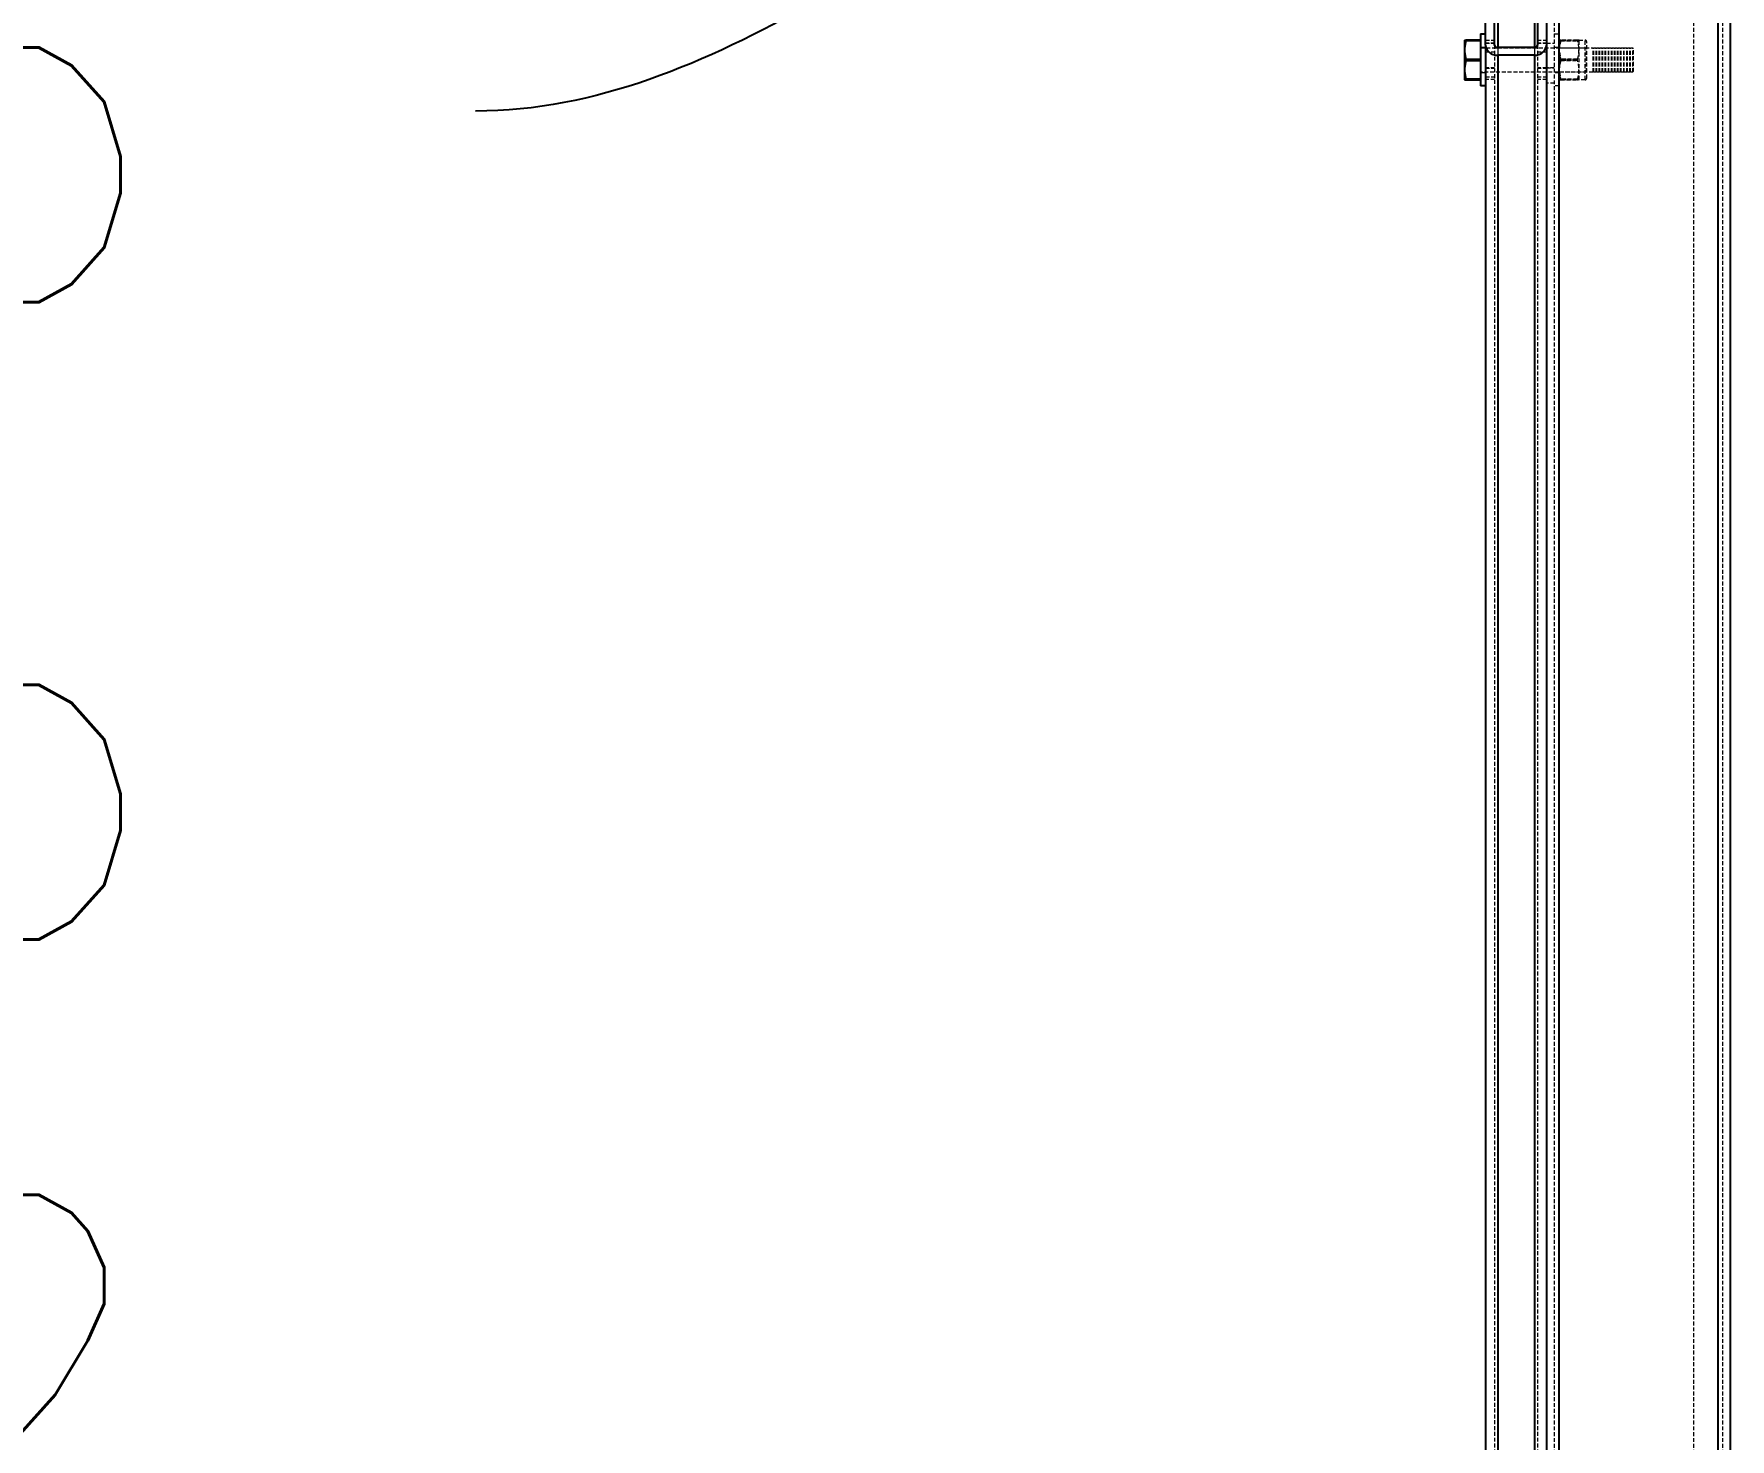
# Model space of a CAD drawing. Header units: millimetres. Extents: x -116399 to 112199, y -90759 to -31335.
# Drawn here: x -33124 to -32570, y -40587 to -40128 of the extents above; entities that cross this region are included whole.
import ezdxf
from ezdxf import colors
from ezdxf.entities.mleader import LeaderData, LeaderLine
from ezdxf.math import Vec2, Vec3

# ---------------------------------------------------------------- set-up
doc = ezdxf.new("R2010")
doc.units = ezdxf.units.MM
doc.linetypes.add('HIDDEN', pattern=[1.905, 1.27, -0.635])
doc.styles.add('Annotative', font='simplex.shx', dxfattribs={"height": 2.5})

msp = doc.modelspace()

# ---------------------------------------------------------------- linework, layer by layer
at = {"color": 7, "linetype": 'HIDDEN', "lineweight": 18}
for p, q in [((-32627.065, -39984.923), (-32627.065, -43399.923)), ((-32625.565, -39984.923), (-32625.565, -43399.923)), ((-32625.565, -39984.923), (-32625.565, -43399.923)), ((-32625.565, -39984.923), (-32625.565, -43399.923)), ((-32581.565, -39984.923), (-32581.565, -43399.923)), ((-32573.565, -39984.923), (-32573.565, -43399.923)), ((-32573.565, -39984.923), (-32573.565, -43399.923)), ((-32573.565, -39984.923), (-32573.565, -43399.923)), ((-32573.565, -39984.923), (-32573.565, -43399.923)), ((-32573.565, -39984.923), (-32573.565, -43399.923)), ((-32573.565, -39984.923), (-32573.565, -43399.923)), ((-32573.565, -39984.923), (-32573.565, -43399.923)), ((-32572.065, -39984.923), (-32572.065, -43399.923)), ((-32645.565, -40093.993), (-32645.565, -41945.497)), ((-32645.565, -40094.008), (-32645.565, -41942.81)), ((-32633.565, -40093.993), (-32633.565, -41945.497)), ((-32633.565, -40094.008), (-32633.565, -41942.81)), ((-32645.565, -40096.456), (-32645.565, -41945.259)), ((-32633.565, -40096.456), (-32633.565, -41945.259)), ((-32627.065, -40127.87), (-32625.465, -40127.87)), ((-32625.465, -40127.868), (-32625.465, -40127.87)), ((-32625.465, -40127.87), (-32625.465, -40144.87)), ((-32655.965, -40129.873), (-32656.465, -40129.87)), ((-32655.965, -40130.05), (-32656.465, -40132.536)), ((-32656.465, -40132.547), (-32655.965, -40130.058)), ((-32656.465, -40132.549), (-32655.965, -40130.061)), ((-32655.965, -40129.871), (-32651.165, -40129.871)), ((-32655.965, -40129.873), (-32651.165, -40129.873)), ((-32655.965, -40130.05), (-32651.165, -40130.05)), ((-32651.165, -40130.058), (-32655.965, -40130.058)), ((-32651.165, -40130.061), (-32655.965, -40130.061)), ((-32651.165, -40132.168), (-32649.565, -40132.168)), ((-32651.165, -40132.17), (-32649.565, -40132.17)), ((-32651.165, -40132.368), (-32614.365, -40132.368)), ((-32651.165, -40132.37), (-32614.365, -40132.37)), ((-32649.565, -40129.923), (-32646.565, -40129.923)), ((-32646.565, -40130.842), (-32649.565, -40130.842)), ((-32649.565, -40130.845), (-32646.565, -40130.845)), ((-32646.565, -40131.511), (-32646.565, -41983.015)), ((-32645.565, -40132.327), (-32645.565, -41983.831)), ((-32645.565, -40132.327), (-32645.565, -41947.944)), ((-32645.565, -40132.37), (-32645.565, -41981.173)), ((-32645.565, -40132.37), (-32633.565, -40132.37)), ((-32633.565, -40132.327), (-32633.565, -41983.831)), ((-32633.565, -40132.327), (-32633.565, -41947.944)), ((-32633.565, -40132.37), (-32633.565, -41981.173)), ((-32632.565, -40129.923), (-32629.565, -40129.923)), ((-32629.565, -40130.842), (-32632.565, -40130.842)), ((-32632.565, -40130.845), (-32629.565, -40130.845)), ((-32632.565, -40131.511), (-32632.565, -41983.015)), ((-32629.565, -40130.923), (-32627.065, -40130.923)), ((-32629.565, -40130.923), (-32627.065, -40130.923)), ((-32627.065, -40132.168), (-32625.465, -40132.168)), ((-32627.065, -40132.17), (-32625.465, -40132.17)), ((-32625.465, -40129.878), (-32625.459, -40129.868)), ((-32625.465, -40129.881), (-32625.459, -40129.87)), ((-32625.465, -40132.368), (-32616.565, -40132.368)), ((-32625.465, -40132.37), (-32616.565, -40132.37)), ((-32625.387, -40132.402), (-32624.946, -40130.078)), ((-32619.485, -40129.864), (-32624.946, -40129.864)), ((-32624.946, -40130.072), (-32624.946, -40129.866)), ((-32619.485, -40129.866), (-32624.946, -40129.866)), ((-32624.946, -40129.871), (-32619.485, -40129.871)), ((-32624.946, -40129.873), (-32624.946, -40130.08)), ((-32624.946, -40129.873), (-32619.485, -40129.873)), ((-32624.946, -40130.07), (-32619.485, -40130.07)), ((-32624.946, -40130.072), (-32619.485, -40130.072)), ((-32619.485, -40130.078), (-32624.946, -40130.078)), ((-32619.485, -40130.08), (-32624.946, -40130.08)), ((-32619.485, -40129.864), (-32618.972, -40129.868)), ((-32619.485, -40130.072), (-32619.485, -40129.866)), ((-32618.971, -40129.868), (-32618.965, -40129.878)), ((-32618.971, -40129.87), (-32618.965, -40129.881)), ((-32618.965, -40129.881), (-32618.965, -40129.878)), ((-32618.965, -40129.878), (-32616.965, -40129.878)), ((-32618.965, -40142.859), (-32618.965, -40129.881)), ((-32618.965, -40129.881), (-32616.965, -40129.881)), ((-32616.965, -40142.857), (-32616.965, -40129.878)), ((-32616.965, -40142.859), (-32616.965, -40129.881)), ((-32616.565, -40132.368), (-32616.465, -40132.268)), ((-32616.565, -40132.37), (-32616.465, -40132.27)), ((-32616.565, -40132.37), (-32616.565, -40132.368)), ((-32616.565, -40140.37), (-32616.565, -40132.37)), ((-32616.465, -40130.381), (-32616.465, -40130.378)), ((-32616.465, -40142.359), (-32616.465, -40130.381)), ((-32614.365, -40132.37), (-32614.365, -40132.368)), ((-32614.365, -40140.37), (-32614.365, -40132.37)), ((-32614.365, -40132.568), (-32614.165, -40132.568)), ((-32614.365, -40132.57), (-32614.165, -40132.57)), ((-32614.165, -40132.37), (-32614.165, -40132.368)), ((-32614.165, -40132.368), (-32613.365, -40132.368)), ((-32614.165, -40140.37), (-32614.165, -40132.37)), ((-32614.165, -40132.37), (-32613.365, -40132.37)), ((-32613.365, -40132.37), (-32613.365, -40132.368)), ((-32613.365, -40140.37), (-32613.365, -40132.37)), ((-32613.365, -40132.568), (-32613.165, -40132.568)), ((-32613.365, -40132.57), (-32613.165, -40132.57)), ((-32613.165, -40132.37), (-32613.165, -40132.368)), ((-32613.165, -40132.368), (-32612.365, -40132.368)), ((-32613.165, -40140.37), (-32613.165, -40132.37)), ((-32613.165, -40132.37), (-32612.365, -40132.37)), ((-32612.365, -40132.37), (-32612.365, -40132.368)), ((-32612.365, -40140.37), (-32612.365, -40132.37)), ((-32612.365, -40132.568), (-32612.165, -40132.568)), ((-32612.365, -40132.57), (-32612.165, -40132.57)), ((-32612.165, -40132.37), (-32612.165, -40132.368)), ((-32612.165, -40132.368), (-32611.365, -40132.368)), ((-32612.165, -40140.37), (-32612.165, -40132.37)), ((-32612.165, -40132.37), (-32611.365, -40132.37)), ((-32611.365, -40132.37), (-32611.365, -40132.368)), ((-32611.365, -40140.37), (-32611.365, -40132.37)), ((-32611.365, -40132.568), (-32611.165, -40132.568)), ((-32611.365, -40132.57), (-32611.165, -40132.57)), ((-32611.165, -40132.37), (-32611.165, -40132.368)), ((-32611.165, -40132.368), (-32610.365, -40132.368)), ((-32611.165, -40140.37), (-32611.165, -40132.37)), ((-32611.165, -40132.37), (-32610.365, -40132.37)), ((-32610.365, -40132.37), (-32610.365, -40132.368)), ((-32610.365, -40140.37), (-32610.365, -40132.37)), ((-32610.365, -40132.568), (-32610.165, -40132.568)), ((-32610.365, -40132.57), (-32610.165, -40132.57)), ((-32610.165, -40132.37), (-32610.165, -40132.368)), ((-32610.165, -40132.368), (-32609.365, -40132.368)), ((-32610.165, -40140.37), (-32610.165, -40132.37)), ((-32610.165, -40132.37), (-32609.365, -40132.37)), ((-32609.365, -40132.37), (-32609.365, -40132.368)), ((-32609.365, -40140.37), (-32609.365, -40132.37)), ((-32609.365, -40132.568), (-32609.165, -40132.568)), ((-32609.365, -40132.57), (-32609.165, -40132.57)), ((-32609.165, -40132.37), (-32609.165, -40132.368)), ((-32609.165, -40132.368), (-32608.365, -40132.368)), ((-32609.165, -40140.37), (-32609.165, -40132.37)), ((-32609.165, -40132.37), (-32608.365, -40132.37)), ((-32608.365, -40132.37), (-32608.365, -40132.368)), ((-32608.365, -40140.37), (-32608.365, -40132.37)), ((-32608.365, -40132.568), (-32608.165, -40132.568)), ((-32608.365, -40132.57), (-32608.165, -40132.57)), ((-32608.165, -40132.37), (-32608.165, -40132.368)), ((-32608.165, -40132.368), (-32607.365, -40132.368)), ((-32608.165, -40140.37), (-32608.165, -40132.37)), ((-32608.165, -40132.37), (-32607.365, -40132.37)), ((-32607.365, -40132.37), (-32607.365, -40132.368)), ((-32607.365, -40140.37), (-32607.365, -40132.37)), ((-32607.365, -40132.568), (-32607.165, -40132.568)), ((-32607.365, -40132.57), (-32607.165, -40132.57)), ((-32607.165, -40132.37), (-32607.165, -40132.368)), ((-32607.165, -40132.368), (-32606.365, -40132.368)), ((-32607.165, -40140.37), (-32607.165, -40132.37)), ((-32607.165, -40132.37), (-32606.365, -40132.37)), ((-32606.365, -40132.37), (-32606.365, -40132.368)), ((-32606.365, -40140.37), (-32606.365, -40132.37)), ((-32606.365, -40132.568), (-32606.165, -40132.568)), ((-32606.365, -40132.57), (-32606.165, -40132.57)), ((-32606.165, -40132.37), (-32606.165, -40132.368)), ((-32606.165, -40132.368), (-32605.365, -40132.368)), ((-32606.165, -40140.37), (-32606.165, -40132.37)), ((-32606.165, -40132.37), (-32605.365, -40132.37)), ((-32605.365, -40132.37), (-32605.365, -40132.368)), ((-32605.365, -40140.37), (-32605.365, -40132.37)), ((-32605.365, -40132.568), (-32605.165, -40132.568)), ((-32605.365, -40132.57), (-32605.165, -40132.57)), ((-32605.165, -40132.37), (-32605.165, -40132.368)), ((-32605.165, -40132.368), (-32604.365, -40132.368)), ((-32605.165, -40140.37), (-32605.165, -40132.37)), ((-32605.165, -40132.37), (-32604.365, -40132.37)), ((-32604.365, -40132.37), (-32604.365, -40132.368)), ((-32604.365, -40140.37), (-32604.365, -40132.37)), ((-32604.365, -40132.568), (-32604.165, -40132.568)), ((-32604.365, -40132.57), (-32604.165, -40132.57)), ((-32604.165, -40132.37), (-32604.165, -40132.368)), ((-32604.165, -40132.368), (-32603.365, -40132.368)), ((-32604.165, -40140.37), (-32604.165, -40132.37)), ((-32604.165, -40132.37), (-32603.365, -40132.37)), ((-32603.365, -40132.37), (-32603.365, -40132.368)), ((-32603.365, -40140.37), (-32603.365, -40132.37)), ((-32603.365, -40132.568), (-32603.165, -40132.568)), ((-32603.365, -40132.57), (-32603.165, -40132.57)), ((-32603.165, -40132.37), (-32603.165, -40132.368)), ((-32603.165, -40132.368), (-32602.365, -40132.368)), ((-32603.165, -40140.37), (-32603.165, -40132.37)), ((-32603.165, -40132.37), (-32602.365, -40132.37)), ((-32602.365, -40132.37), (-32602.365, -40132.368)), ((-32602.365, -40140.37), (-32602.365, -40132.37)), ((-32602.365, -40132.568), (-32602.165, -40132.568)), ((-32602.365, -40132.57), (-32602.165, -40132.57)), ((-32602.165, -40132.37), (-32602.165, -40132.368)), ((-32602.165, -40132.368), (-32601.365, -40132.368)), ((-32602.165, -40140.37), (-32602.165, -40132.37)), ((-32602.165, -40132.37), (-32601.365, -40132.37)), ((-32601.365, -40132.37), (-32601.365, -40132.368)), ((-32601.365, -40140.37), (-32601.365, -40132.37)), ((-32601.365, -40132.568), (-32601.165, -40132.568)), ((-32601.365, -40132.57), (-32601.165, -40132.57)), ((-32601.165, -40132.57), (-32601.165, -40132.568)), ((-32601.165, -40140.17), (-32601.165, -40132.57)), ((-32656.465, -40133.688), (-32655.965, -40136.173)), ((-32655.965, -40136.188), (-32656.465, -40133.7)), ((-32655.965, -40136.191), (-32656.465, -40133.702)), ((-32655.965, -40136.547), (-32656.465, -40139.035)), ((-32656.465, -40139.047), (-32655.965, -40136.562)), ((-32656.465, -40139.05), (-32655.965, -40136.564)), ((-32651.165, -40136.173), (-32655.965, -40136.173)), ((-32655.965, -40136.188), (-32651.165, -40136.188)), ((-32655.965, -40136.191), (-32651.165, -40136.191)), ((-32655.965, -40136.547), (-32651.165, -40136.547)), ((-32651.165, -40136.562), (-32655.965, -40136.562)), ((-32651.165, -40136.564), (-32655.965, -40136.564)), ((-32649.565, -40133.731), (-32646.565, -40133.731)), ((-32649.565, -40133.738), (-32646.565, -40133.738)), ((-32646.565, -40139.001), (-32649.565, -40139.001)), ((-32649.565, -40139.004), (-32646.565, -40139.004)), ((-32645.565, -40134.818), (-32645.565, -41983.621)), ((-32645.565, -40134.818), (-32633.565, -40134.818)), ((-32633.565, -40134.818), (-32633.565, -41983.621)), ((-32632.565, -40133.731), (-32629.565, -40133.731)), ((-32632.565, -40133.738), (-32629.565, -40133.738)), ((-32629.565, -40139.001), (-32632.565, -40139.001)), ((-32632.565, -40139.004), (-32629.565, -40139.004)), ((-32627.065, -40138.923), (-32629.565, -40138.923)), ((-32629.565, -40138.923), (-32627.065, -40138.923)), ((-32625.388, -40133.829), (-32624.946, -40136.153)), ((-32625.387, -40138.904), (-32624.946, -40136.582)), ((-32619.485, -40136.153), (-32624.946, -40136.153)), ((-32624.946, -40136.569), (-32624.946, -40136.155)), ((-32619.485, -40136.155), (-32624.946, -40136.155)), ((-32624.946, -40136.169), (-32619.485, -40136.169)), ((-32624.946, -40136.171), (-32624.946, -40136.584)), ((-32624.946, -40136.171), (-32619.485, -40136.171)), ((-32624.946, -40136.567), (-32619.485, -40136.567)), ((-32624.946, -40136.569), (-32619.485, -40136.569)), ((-32619.485, -40136.582), (-32624.946, -40136.582)), ((-32619.485, -40136.584), (-32624.946, -40136.584)), ((-32619.485, -40136.569), (-32619.485, -40136.155)), ((-32656.465, -40140.188), (-32655.965, -40142.677)), ((-32655.965, -40142.685), (-32656.465, -40140.199)), ((-32655.965, -40142.687), (-32656.465, -40140.202)), ((-32655.965, -40142.864), (-32656.465, -40142.867)), ((-32651.165, -40142.677), (-32655.965, -40142.677)), ((-32655.965, -40142.685), (-32651.165, -40142.685)), ((-32655.965, -40142.687), (-32651.165, -40142.687)), ((-32655.965, -40142.864), (-32651.165, -40142.864)), ((-32651.165, -40142.871), (-32655.965, -40142.871)), ((-32614.365, -40140.368), (-32651.165, -40140.368)), ((-32614.365, -40140.37), (-32651.165, -40140.37)), ((-32649.565, -40140.568), (-32651.165, -40140.568)), ((-32649.565, -40140.57), (-32651.165, -40140.57)), ((-32649.565, -40141.893), (-32646.565, -40141.893)), ((-32649.565, -40141.894), (-32646.565, -40141.894)), ((-32646.565, -40142.812), (-32649.565, -40142.812)), ((-32646.565, -40142.816), (-32649.565, -40142.816)), ((-32632.565, -40141.893), (-32629.565, -40141.893)), ((-32632.565, -40141.894), (-32629.565, -40141.894)), ((-32629.565, -40142.812), (-32632.565, -40142.812)), ((-32629.565, -40142.816), (-32632.565, -40142.816)), ((-32627.065, -40143.923), (-32629.565, -40143.923)), ((-32625.465, -40140.568), (-32627.065, -40140.568)), ((-32625.465, -40140.57), (-32627.065, -40140.57)), ((-32616.565, -40140.368), (-32625.465, -40140.368)), ((-32616.565, -40140.37), (-32625.465, -40140.37)), ((-32625.459, -40142.868), (-32625.465, -40142.857)), ((-32625.459, -40142.87), (-32625.465, -40142.859)), ((-32624.946, -40142.864), (-32625.459, -40142.868)), ((-32625.388, -40140.331), (-32624.946, -40142.657)), ((-32619.485, -40142.657), (-32624.946, -40142.657)), ((-32624.946, -40142.866), (-32624.946, -40142.659)), ((-32619.485, -40142.659), (-32624.946, -40142.659)), ((-32624.946, -40142.665), (-32619.485, -40142.665)), ((-32624.946, -40142.667), (-32624.946, -40142.873)), ((-32624.946, -40142.667), (-32619.485, -40142.667)), ((-32624.946, -40142.864), (-32619.485, -40142.864)), ((-32624.946, -40142.866), (-32619.485, -40142.866)), ((-32619.485, -40142.871), (-32624.946, -40142.871)), ((-32619.485, -40142.873), (-32624.946, -40142.873)), ((-32619.485, -40142.866), (-32619.485, -40142.659)), ((-32619.485, -40142.871), (-32619.332, -40142.87)), ((-32619.485, -40142.873), (-32619.332, -40142.872)), ((-32618.965, -40142.857), (-32618.971, -40142.868)), ((-32618.965, -40142.859), (-32618.971, -40142.87)), ((-32616.965, -40142.857), (-32618.965, -40142.857)), ((-32616.965, -40142.859), (-32618.965, -40142.859)), ((-32616.465, -40140.468), (-32616.565, -40140.368)), ((-32616.465, -40140.47), (-32616.565, -40140.37)), ((-32614.165, -40140.168), (-32614.365, -40140.168)), ((-32614.165, -40140.17), (-32614.365, -40140.17)), ((-32613.365, -40140.368), (-32614.165, -40140.368)), ((-32613.365, -40140.37), (-32614.165, -40140.37)), ((-32613.165, -40140.168), (-32613.365, -40140.168)), ((-32613.165, -40140.17), (-32613.365, -40140.17)), ((-32612.365, -40140.368), (-32613.165, -40140.368)), ((-32612.365, -40140.37), (-32613.165, -40140.37)), ((-32612.165, -40140.168), (-32612.365, -40140.168)), ((-32612.165, -40140.17), (-32612.365, -40140.17)), ((-32611.365, -40140.368), (-32612.165, -40140.368)), ((-32611.365, -40140.37), (-32612.165, -40140.37)), ((-32611.165, -40140.168), (-32611.365, -40140.168)), ((-32611.165, -40140.17), (-32611.365, -40140.17)), ((-32610.365, -40140.368), (-32611.165, -40140.368)), ((-32610.365, -40140.37), (-32611.165, -40140.37)), ((-32610.165, -40140.168), (-32610.365, -40140.168)), ((-32610.165, -40140.17), (-32610.365, -40140.17)), ((-32609.365, -40140.368), (-32610.165, -40140.368)), ((-32609.365, -40140.37), (-32610.165, -40140.37)), ((-32609.165, -40140.168), (-32609.365, -40140.168)), ((-32609.165, -40140.17), (-32609.365, -40140.17)), ((-32608.365, -40140.368), (-32609.165, -40140.368)), ((-32608.365, -40140.37), (-32609.165, -40140.37)), ((-32608.165, -40140.168), (-32608.365, -40140.168)), ((-32608.165, -40140.17), (-32608.365, -40140.17)), ((-32607.365, -40140.368), (-32608.165, -40140.368)), ((-32607.365, -40140.37), (-32608.165, -40140.37)), ((-32607.165, -40140.168), (-32607.365, -40140.168)), ((-32607.165, -40140.17), (-32607.365, -40140.17)), ((-32606.365, -40140.368), (-32607.165, -40140.368)), ((-32606.365, -40140.37), (-32607.165, -40140.37)), ((-32606.165, -40140.168), (-32606.365, -40140.168)), ((-32606.165, -40140.17), (-32606.365, -40140.17)), ((-32605.365, -40140.368), (-32606.165, -40140.368)), ((-32605.365, -40140.37), (-32606.165, -40140.37)), ((-32605.165, -40140.168), (-32605.365, -40140.168)), ((-32605.165, -40140.17), (-32605.365, -40140.17)), ((-32604.365, -40140.368), (-32605.165, -40140.368)), ((-32604.365, -40140.37), (-32605.165, -40140.37)), ((-32604.165, -40140.168), (-32604.365, -40140.168)), ((-32604.165, -40140.17), (-32604.365, -40140.17)), ((-32603.365, -40140.368), (-32604.165, -40140.368)), ((-32603.365, -40140.37), (-32604.165, -40140.37)), ((-32603.165, -40140.168), (-32603.365, -40140.168)), ((-32603.165, -40140.17), (-32603.365, -40140.17)), ((-32602.365, -40140.368), (-32603.165, -40140.368)), ((-32602.365, -40140.37), (-32603.165, -40140.37)), ((-32602.165, -40140.168), (-32602.365, -40140.168)), ((-32602.165, -40140.17), (-32602.365, -40140.17)), ((-32601.365, -40140.368), (-32602.165, -40140.368)), ((-32601.365, -40140.37), (-32602.165, -40140.37)), ((-32601.165, -40140.168), (-32601.365, -40140.168)), ((-32601.165, -40140.17), (-32601.365, -40140.17)), ((-32649.565, -40144.868), (-32651.165, -40144.868)), ((-32625.465, -40144.868), (-32627.065, -40144.868)), ((-32625.465, -40144.87), (-32627.065, -40144.87))]:
    msp.add_line(p, q, dxfattribs=at)
at = {"color": 7, "linetype": 'Continuous', "lineweight": 25}
for p, q in [((-32625.565, -39984.923), (-32625.565, -43399.923)), ((-32573.565, -39984.923), (-32573.565, -43399.923)), ((-32569.565, -39984.923), (-32569.565, -43399.923)), ((-32649.565, -40131.511), (-32649.565, -40097.255)), ((-32646.565, -40131.511), (-32646.565, -40097.255)), ((-32645.565, -40096.44), (-32645.565, -40132.327)), ((-32633.565, -40096.44), (-32633.565, -40132.327)), ((-32632.565, -40097.255), (-32632.565, -40131.511)), ((-32629.565, -40110.218), (-32629.565, -40131.511)), ((-32651.165, -40127.868), (-32651.165, -40127.87)), ((-32651.165, -40127.87), (-32649.565, -40127.87)), ((-32651.165, -40127.87), (-32651.165, -40144.87)), ((-32656.465, -40129.867), (-32655.965, -40129.864)), ((-32656.465, -40129.869), (-32655.965, -40129.866)), ((-32656.465, -40129.869), (-32656.465, -40132.538)), ((-32655.965, -40130.052), (-32656.465, -40132.538)), ((-32656.465, -40132.538), (-32656.465, -40133.69)), ((-32651.165, -40129.864), (-32655.965, -40129.864)), ((-32655.965, -40130.052), (-32655.965, -40129.866)), ((-32651.165, -40129.866), (-32655.965, -40129.866)), ((-32655.965, -40130.052), (-32651.165, -40130.052)), ((-32649.565, -40131.511), (-32649.565, -41983.015)), ((-32633.565, -40132.327), (-32645.565, -40132.327)), ((-32629.565, -40131.511), (-32629.565, -40142.226)), ((-32656.465, -40133.69), (-32655.965, -40136.175)), ((-32656.465, -40133.69), (-32656.465, -40139.037)), ((-32655.965, -40136.549), (-32656.465, -40139.037)), ((-32656.465, -40139.037), (-32656.465, -40140.19)), ((-32655.965, -40136.549), (-32655.965, -40136.175)), ((-32651.165, -40136.175), (-32655.965, -40136.175)), ((-32655.965, -40136.549), (-32651.165, -40136.549)), ((-32633.565, -40134.773), (-32645.565, -40134.773)), ((-32645.565, -40134.773), (-32645.565, -41986.278)), ((-32633.565, -40134.773), (-32633.565, -41986.278)), ((-32656.465, -40140.19), (-32655.965, -40142.679)), ((-32656.465, -40140.19), (-32656.465, -40142.869)), ((-32655.965, -40142.866), (-32656.465, -40142.869)), ((-32656.465, -40142.869), (-32656.465, -40142.87)), ((-32656.465, -40142.87), (-32655.965, -40142.873)), ((-32651.165, -40142.679), (-32655.965, -40142.679)), ((-32655.965, -40142.866), (-32655.965, -40142.679)), ((-32655.965, -40142.866), (-32651.165, -40142.866)), ((-32651.165, -40142.873), (-32655.965, -40142.873)), ((-32629.565, -40142.226), (-32629.565, -43399.923)), ((-32649.565, -40144.87), (-32651.165, -40144.87))]:
    msp.add_line(p, q, dxfattribs=at)
at = {"color": 7, "linetype": 'HIDDEN', "lineweight": 18, "flags": 128}
for points in [[(-32624.946, -40129.871), (-32625.459, -40129.867), (-32624.946, -40129.864)], [(-32624.946, -40129.873), (-32625.459, -40129.87), (-32624.946, -40129.866)], [(-32624.946, -40130.07), (-32625.351, -40131.751), (-32625.388, -40132.406)], [(-32619.485, -40129.866), (-32618.972, -40129.87), (-32619.485, -40129.873)], [(-32624.946, -40136.567), (-32625.351, -40138.249), (-32625.388, -40138.908)], [(-32624.946, -40136.169), (-32625.351, -40134.486), (-32625.387, -40133.833)], [(-32624.946, -40142.866), (-32625.459, -40142.87), (-32624.946, -40142.873)], [(-32624.946, -40142.665), (-32625.351, -40140.984), (-32625.387, -40140.335)], [(-32618.982, -40142.868), (-32618.972, -40142.867), (-32619.485, -40142.864)], [(-32618.982, -40142.87), (-32618.972, -40142.87), (-32619.485, -40142.866)]]:
    msp.add_lwpolyline(points, dxfattribs=at)
at = {"color": 7, "linetype": 'Continuous', "lineweight": 25}
for centre, radius, start, end in [((-32645.9, -40131.1), 3.688, 186.3897, 275.20791), ((-32645.649, -40131.408), 0.922, 186.3897, 275.20791), ((-32633.23, -40131.1), 3.688, 264.79209, 353.6103), ((-32633.481, -40131.408), 0.922, 264.79209, 353.6103)]:
    msp.add_arc(centre, radius, start, end, dxfattribs=at)
at = {"color": 7, "linetype": 'HIDDEN', "lineweight": 18}
for centre, radius, start, end in [((-32645.899, -40131.145), 3.689, 186.36491, 275.19154), ((-32645.649, -40131.451), 0.922, 186.36491, 275.19154), ((-32633.231, -40131.145), 3.689, 264.80846, 353.63509), ((-32633.482, -40131.451), 0.922, 264.80846, 353.63509), ((-32616.097, -40133.114), 9.357, 161.03151, 198.96849), ((-32616.074, -40133.126), 9.379, 161.05415, 198.94585), ((-32628.334, -40133.112), 9.357, 341.03167, 18.96833), ((-32628.334, -40133.114), 9.357, 341.03151, 18.96849), ((-32616.965, -40130.378), 0.5, 0, 90), ((-32616.965, -40130.381), 0.5, 0, 90), ((-32616.074, -40139.614), 9.379, 161.05415, 198.94585), ((-32616.097, -40139.626), 9.357, 161.03151, 198.96849), ((-32628.356, -40139.612), 9.379, 341.05399, 18.94601), ((-32628.356, -40139.614), 9.379, 341.05415, 18.94585), ((-32616.965, -40142.357), 0.5, 270, 360), ((-32616.965, -40142.359), 0.5, 270, 360)]:
    msp.add_arc(centre, radius, start, end, dxfattribs=at)

# ---------------------------------------------------------------- leaders
ml = msp.add_multileader_mtext('Standard')
ml.set_content('giunto\\Pdi colleagmento\\Ptav.n.2', color=256, style='Annotative')
ml.set_leader_properties(color=256)
ml.build(insert=Vec2(0, 0))
ml.multileader.update_dxf_attribs({"leader_type": 2, "text_top_attachment_type": 32, "text_bottom_attachment_type": 128, "arrow_head_size": 125, "scale": 50})
ctx = ml.context
ctx.base_point, ctx.scale, ctx.char_height, ctx.arrow_head_size, ctx.landing_gap_size, ctx.plane_origin = Vec3(-34661.995, -40153.084), 50, 125, 125, 100, Vec3(-32703.637, -40028.421)
ctx.text_align_type = 2
notes = []
notes.append((ctx, [(0, (1, 1, 0), (-32579.852, -40153.084), (-1, 0), 400, [(0, [(-32649.165, -40008.375)], 0, [])])]))
ctx.mtext.insert, ctx.mtext.alignment, ctx.mtext.flow_direction = Vec3(-33079.852, -40090.584), 3, 5
for ctx, leaders in notes:
    for number, flags, end, landing, length, lines in leaders:
        leader = LeaderData()
        leader.index, (leader.has_last_leader_line, leader.has_dogleg_vector, leader.attachment_direction) = number, flags
        leader.last_leader_point, leader.dogleg_vector, leader.dogleg_length = Vec3(end), Vec3(landing), length
        for number, points, colour, breaks in lines:
            line = LeaderLine()
            line.index, line.vertices, line.color, line.breaks = number, Vec3.list(points), colors.encode_raw_color(colour), breaks
            leader.lines.append(line)
        ctx.leaders.append(leader)

doc.saveas('drawing.dxf')
